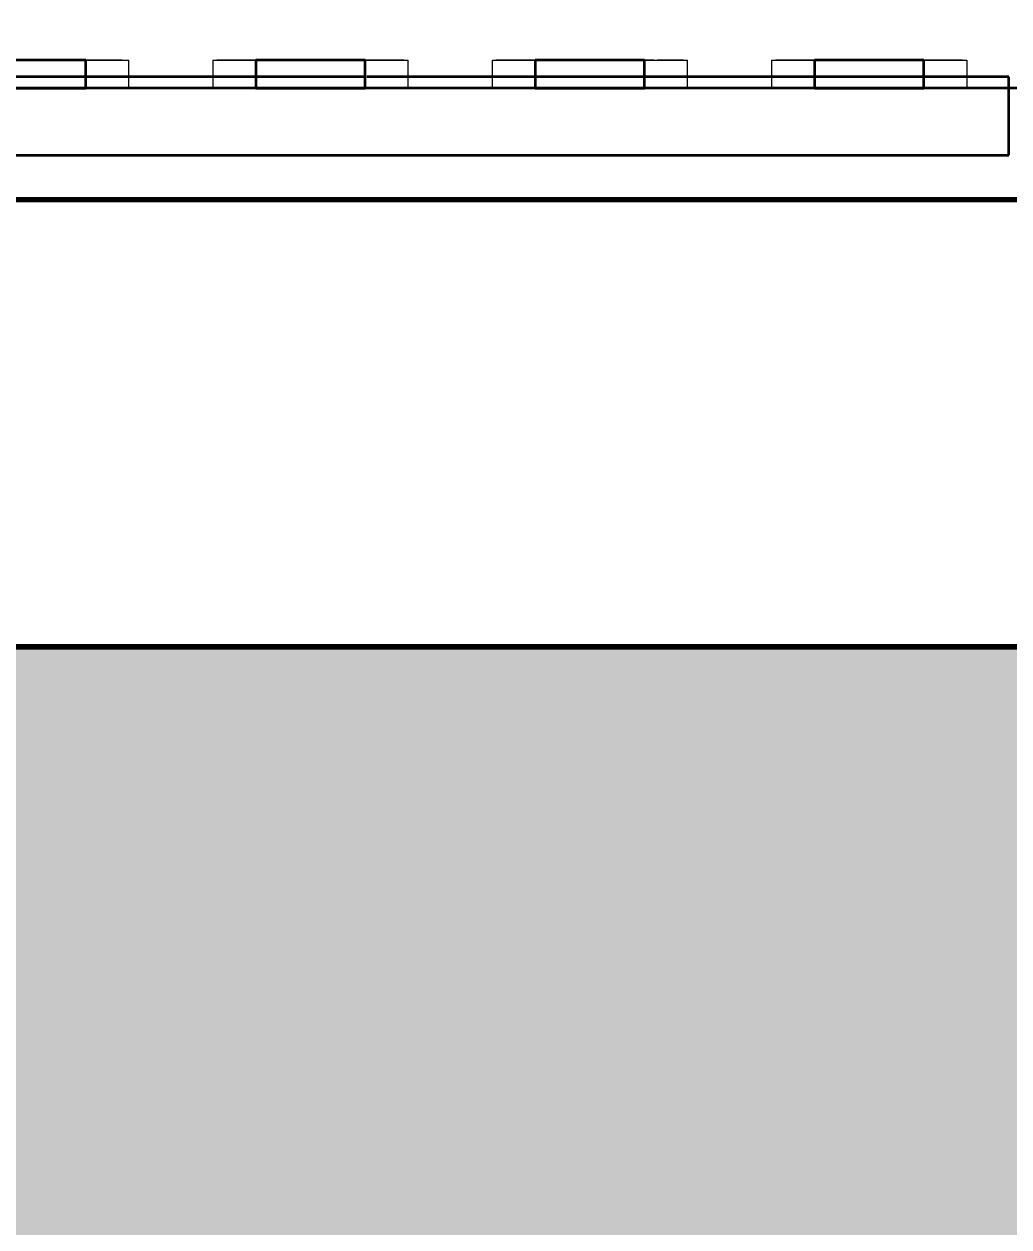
# Model space of a CAD drawing. Header units: millimetres. Extents: x -153298 to 620751, y -313239 to 250031.
# Drawn here: x 100691.6 to 100867.9, y -294100.6 to -293885.3 of the extents above; entities that cross this region are included whole.
import ezdxf

# ---------------------------------------------------------------- set-up
doc = ezdxf.new("R2010")
doc.units = ezdxf.units.MM
doc.linetypes.add('Centre', pattern=[31.75, 6.35, -4.7625, 15.875, -4.7625])
for name, color, linetype, lineweight in [('A-ANNO-DIMS', 7, 'Continuous', 9), ('A-DETL', 7, 'Continuous', 70), ('A-DETL-GENF', 7, 'Continuous', 35), ('A-FLOR-FNSH', 7, 'Continuous', 70), ('A-FLOR-LEVL', 7, 'Continuous', 35), ('A-FLOR-PATT', 7, 'Continuous', 70), ('A-GENM', 7, 'Continuous', 9), ('A-WALL-PATT', 7, 'Continuous', 35)]:
    doc.layers.add(name, color=color, linetype=linetype, lineweight=lineweight)
doc.styles.add('Arial_2', font='arial.ttf', dxfattribs={"height": 3})
doc.dimstyles.new('DPA-DIM-3_0_T-T', dxfattribs={"dimscale": 304.8, "dimtxt": 306.07782, "dimasz": 0.656168, "dimexe": 0.656168, "dimexo": 0.0625, "dimgap": 0.164042, "dimtad": 1, "dimdec": 0, "dimzin": 0, "dimdsep": 46, "dimtxsty": 'Arial_2', "dimblk1": 'OBLIQUE', "dimblk2": 'OBLIQUE', "dimsah": 1, "dimcen": 0.09, "dimdle": 0.656168, "dimclrd": 7, "dimclre": 7, "dimclrt": 7, "dimadec": 8, "dimazin": 0, "dimtfac": 1, "dimtdec": 4, "dimtix": 1, "dimtmove": 0, "dimatfit": 3, "dimfxl": 1.312336, "dimfxlon": 1, "dimtvp": 1, "dimtolj": 1, "dimtzin": 0, "dimarcsym": 2})
pattern_1 = [(50, (108217.3, -305821.75), (728.737, -63.756), [76.2, -838.2]), (355, (108217.3, -305821.75), (-140.972, 764.228), [60.96, -670.56]), (100.451, (108278, -305827.1), (587.77, 700.467), [64.76, -712.36]), (46.184, (108217.3, -305618.55), (1084.316, -168.17), [114.3, -1257.3]), (96.636, (108307.7, -305632.6), (949.61, 989.71), [97.14, -1068.54]), (351.184, (108217.3, -305618.6), (949.62, 989.7), [91.44, -1005.84]), (21, (108318.9, -305669.35), (606.458, -409.061), [76.2, -838.2]), (326, (108318.9, -305669.35), (247.208, 736.753), [60.96, -670.56]), (71.451, (108369.44, -305703.44), (853.668, 327.685), [64.76, -712.36]), (37.5, (108217.3, -305821.75), (12.3547, 338.2201), [33.528, -628.904, 33.528, -647.192, -673.1]), (37.5, (108217.3, -305821.75), (12.3547, 338.2201), [-1343.152, 33.528, -639.572]), (7.5, (108217.3, -305821.75), (267.279, 400.722), [33.528, -354.584, 33.528, -613.664, -256.54]), (7.5, (108217.3, -305821.75), (267.279, 400.722), [-1035.304, 33.528, -223.012]), (327.5, (107990.73, -305821.75), (542.3633, -22.9153), [33.528, -220.472, 33.528, -758.952, -1051.56]), (327.5, (107990.73, -305821.75), (542.3633, -22.9153), [-1046.48, 33.528, -1018.032]), (317.5, (107889.13, -305821.75), (592.517, 101.707), [33.528, -296.672, 33.528, -492.76, -746.76]), (317.5, (107889.13, -305821.75), (592.517, 101.707), [-856.488, 33.528, -713.232])]

# ---------------------------------------------------------------- blocks, each defined once
blk = doc.blocks.new('DPA_GM_Tactile Tile Line Base - Decision Tactile-16422061-2120-01 ENTRANCE 1 SECTION A')
at = {"layer": 'A-GENM', "color": 7}
for p, q in [((-882557.37, 102555), (-882569.75, 102555)), ((-882569.75, 102555), (-882557.37, 102555)), ((-882557.37, 102555), (-882569.75, 102555)), ((-882569.75, 102555), (-882557.37, 102555)), ((-882557.37, 102555), (-882569.75, 102555)), ((-882569.75, 102555), (-882557.37, 102555)), ((-882557.37, 102555), (-882569.75, 102555)), ((-882569.75, 102555), (-882557.37, 102555)), ((-882557.37, 102555), (-882569.75, 102555)), ((-882569.75, 102555), (-882557.37, 102555)), ((-882557.37, 102555), (-882569.75, 102555)), ((-882569.75, 102555), (-882557.37, 102555)), ((-882557.37, 102555), (-882569.75, 102555)), ((-882569.75, 102555), (-882557.37, 102555)), ((-882557.37, 102555), (-882569.75, 102555)), ((-882569.75, 102555), (-882557.37, 102555)), ((-882557.37, 102555), (-882569.75, 102555)), ((-882569.75, 102555), (-882557.37, 102555)), ((-882557.37, 102555), (-882569.75, 102555)), ((-882569.75, 102555), (-882557.37, 102555)), ((-882557.37, 102555), (-882569.75, 102555)), ((-882569.75, 102555), (-882557.37, 102555)), ((-882557.37, 102555), (-882569.75, 102555)), ((-882569.75, 102555), (-882557.37, 102555)), ((-882557.37, 102555), (-882569.75, 102555)), ((-882569.75, 102555), (-882557.37, 102555)), ((-882557.37, 102555), (-882569.75, 102555)), ((-882569.75, 102555), (-882557.37, 102555)), ((-882557.37, 102555), (-882569.75, 102555)), ((-882569.75, 102555), (-882557.37, 102555)), ((-882557.37, 102555), (-882569.75, 102555)), ((-882569.75, 102555), (-882557.37, 102555)), ((-882557.37, 102555), (-882569.75, 102555)), ((-882569.75, 102555), (-882557.37, 102555)), ((-882557.37, 102555), (-882569.75, 102555)), ((-882569.75, 102555), (-882557.37, 102555)), ((-882557.37, 102555), (-882569.75, 102555)), ((-882569.75, 102555), (-882557.37, 102555)), ((-882557.37, 102555), (-882569.75, 102555)), ((-882569.75, 102555), (-882557.37, 102555)), ((-882557.37, 102555), (-882569.75, 102555)), ((-882569.75, 102555), (-882557.37, 102555)), ((-882557.37, 102555), (-882569.75, 102555)), ((-882569.75, 102555), (-882557.37, 102555)), ((-882557.37, 102555), (-882569.75, 102555)), ((-882569.75, 102555), (-882557.37, 102555)), ((-882557.37, 102555), (-882569.75, 102555)), ((-882569.75, 102555), (-882557.37, 102555)), ((-882557.37, 102555), (-882569.75, 102555)), ((-882569.75, 102555), (-882557.37, 102555)), ((-882557.37, 102555), (-882569.75, 102555)), ((-882569.75, 102555), (-882557.37, 102555)), ((-882557.37, 102555), (-882569.48, 102555)), ((-882541.12, 102555), (-882557.37, 102555)), ((-882557.37, 102555), (-882542.22, 102555)), ((-882542.22, 102555), (-882557.37, 102555)), ((-882557.37, 102555), (-882542.22, 102555)), ((-882542.22, 102555), (-882557.37, 102555)), ((-882557.37, 102555), (-882542.22, 102555)), ((-882542.22, 102555), (-882557.37, 102555)), ((-882557.37, 102555), (-882542.22, 102555)), ((-882542.22, 102555), (-882557.37, 102555)), ((-882557.37, 102555), (-882542.22, 102555)), ((-882542.22, 102555), (-882557.37, 102555)), ((-882557.37, 102555), (-882542.22, 102555)), ((-882542.22, 102555), (-882557.37, 102555)), ((-882557.37, 102555), (-882542.22, 102555)), ((-882542.22, 102555), (-882557.37, 102555)), ((-882557.37, 102555), (-882542.22, 102555)), ((-882542.22, 102555), (-882557.37, 102555)), ((-882557.37, 102555), (-882542.22, 102555)), ((-882542.22, 102555), (-882557.37, 102555)), ((-882557.37, 102555), (-882542.22, 102555)), ((-882542.22, 102555), (-882557.37, 102555)), ((-882557.37, 102555), (-882542.22, 102555)), ((-882542.22, 102555), (-882557.37, 102555)), ((-882557.37, 102555), (-882542.22, 102555)), ((-882542.22, 102555), (-882557.37, 102555)), ((-882557.37, 102555), (-882542.22, 102555)), ((-882542.22, 102555), (-882557.37, 102555)), ((-882557.37, 102555), (-882542.22, 102555)), ((-882542.22, 102555), (-882557.37, 102555)), ((-882557.37, 102555), (-882542.22, 102555)), ((-882542.22, 102555), (-882557.37, 102555)), ((-882557.37, 102555), (-882542.22, 102555)), ((-882542.22, 102555), (-882557.37, 102555)), ((-882557.37, 102555), (-882542.22, 102555)), ((-882542.22, 102555), (-882557.37, 102555)), ((-882557.37, 102555), (-882542.22, 102555)), ((-882542.22, 102555), (-882557.37, 102555)), ((-882557.37, 102555), (-882542.22, 102555)), ((-882542.22, 102555), (-882557.37, 102555)), ((-882557.37, 102555), (-882542.22, 102555)), ((-882542.22, 102555), (-882557.37, 102555)), ((-882557.37, 102555), (-882542.22, 102555)), ((-882542.22, 102555), (-882557.37, 102555)), ((-882557.37, 102555), (-882542.22, 102555)), ((-882542.22, 102555), (-882557.37, 102555)), ((-882557.37, 102555), (-882542.22, 102555)), ((-882542.22, 102555), (-882557.37, 102555)), ((-882557.37, 102555), (-882542.22, 102555)), ((-882542.22, 102555), (-882557.37, 102555)), ((-882557.37, 102555), (-882542.22, 102555)), ((-882542.22, 102555), (-882557.37, 102555)), ((-882557.37, 102555), (-882542.22, 102555)), ((-882542.22, 102555), (-882557.37, 102555)), ((-882547.58, 102555), (-882539.89, 102555)), ((-882540.47, 102555), (-882540.47, 102555)), ((-882540.47, 102555), (-882540.47, 102555)), ((-882540.47, 102555), (-882540.47, 102555)), ((-882540.47, 102555), (-882540.47, 102555)), ((-882540.47, 102555), (-882540.47, 102555)), ((-882540.47, 102555), (-882540.47, 102555)), ((-882540.47, 102555), (-882540.47, 102555)), ((-882540.47, 102555), (-882540.47, 102555)), ((-882540.47, 102555), (-882540.47, 102555)), ((-882540.47, 102555), (-882540.47, 102555)), ((-882540.47, 102555), (-882540.47, 102555)), ((-882540.47, 102555), (-882540.47, 102555)), ((-882540.47, 102555), (-882540.47, 102555)), ((-882540.47, 102555), (-882540.47, 102555)), ((-882540.47, 102555), (-882540.47, 102555)), ((-882540.47, 102555), (-882540.47, 102555)), ((-882540.47, 102555), (-882540.47, 102555)), ((-882540.47, 102555), (-882540.47, 102555)), ((-882540.47, 102555), (-882540.47, 102555)), ((-882540.47, 102555), (-882540.47, 102555)), ((-882540.47, 102555), (-882540.47, 102555)), ((-882540.47, 102555), (-882540.47, 102555)), ((-882540.47, 102555), (-882540.47, 102555)), ((-882540.47, 102555), (-882540.47, 102555)), ((-882540.47, 102555), (-882540.47, 102555)), ((-882540.47, 102555), (-882540.47, 102555)), ((-882539.87, 102550), (-882539.87, 102555)), ((-882539.87, 102552), (-882539.87, 102555)), ((-882539.87, 102552), (-882539.87, 102555)), ((-882539.87, 102552), (-882539.87, 102555)), ((-882539.87, 102552), (-882539.87, 102555)), ((-882539.87, 102552), (-882539.87, 102555)), ((-882539.87, 102552), (-882539.87, 102555)), ((-882539.87, 102552), (-882539.87, 102555)), ((-882539.87, 102552), (-882539.87, 102555)), ((-882539.87, 102552), (-882539.87, 102555)), ((-882539.87, 102552), (-882539.87, 102555)), ((-882539.87, 102552), (-882539.87, 102555)), ((-882539.87, 102552), (-882539.87, 102555)), ((-882539.87, 102552), (-882539.87, 102555)), ((-882539.87, 102552), (-882539.87, 102555)), ((-882539.87, 102552), (-882539.87, 102555)), ((-882539.87, 102552), (-882539.87, 102555)), ((-882539.87, 102552), (-882539.87, 102555)), ((-882539.87, 102552), (-882539.87, 102555)), ((-882539.87, 102552), (-882539.87, 102555)), ((-882539.87, 102552), (-882539.87, 102555)), ((-882539.87, 102552), (-882539.87, 102555)), ((-882539.87, 102552), (-882539.87, 102555)), ((-882539.87, 102552), (-882539.87, 102555)), ((-882539.87, 102552), (-882539.87, 102555)), ((-882539.87, 102552), (-882539.87, 102555)), ((-882539.87, 102552), (-882539.87, 102555)), ((-882539.87, 102552), (-882539.87, 102555)), ((-882524.87, 102555), (-882524.87, 102550)), ((-882524.87, 102555), (-882524.87, 102552)), ((-882524.87, 102555), (-882524.87, 102552)), ((-882524.87, 102555), (-882524.87, 102552)), ((-882524.87, 102555), (-882524.87, 102552)), ((-882524.87, 102555), (-882524.87, 102552)), ((-882524.87, 102555), (-882524.87, 102552)), ((-882524.87, 102555), (-882524.87, 102552)), ((-882524.87, 102555), (-882524.87, 102552)), ((-882524.87, 102555), (-882524.87, 102552)), ((-882524.87, 102555), (-882524.87, 102552)), ((-882524.87, 102555), (-882524.87, 102552)), ((-882524.87, 102555), (-882524.87, 102552)), ((-882524.87, 102555), (-882524.87, 102552)), ((-882524.87, 102555), (-882524.87, 102552)), ((-882524.87, 102555), (-882524.87, 102552)), ((-882524.87, 102555), (-882524.87, 102552)), ((-882524.87, 102555), (-882524.87, 102552)), ((-882524.87, 102555), (-882524.87, 102552)), ((-882524.87, 102555), (-882524.87, 102552)), ((-882524.87, 102555), (-882524.87, 102552)), ((-882524.87, 102555), (-882524.87, 102552)), ((-882524.87, 102555), (-882524.87, 102552)), ((-882524.87, 102555), (-882524.87, 102552)), ((-882524.87, 102555), (-882524.87, 102552)), ((-882524.87, 102555), (-882524.87, 102552)), ((-882524.87, 102555), (-882524.87, 102552)), ((-882524.87, 102555), (-882524.87, 102552)), ((-882524.86, 102555), (-882517.17, 102555)), ((-882511.95, 102555), (-882524.11, 102555)), ((-882511.94, 102555), (-882511.94, 102555)), ((-882511.94, 102555), (-882511.94, 102555)), ((-882511.94, 102555), (-882511.94, 102555)), ((-882511.94, 102555), (-882511.94, 102555)), ((-882511.94, 102555), (-882511.94, 102555)), ((-882511.94, 102555), (-882511.94, 102555)), ((-882511.94, 102555), (-882511.94, 102555)), ((-882511.94, 102555), (-882511.94, 102555)), ((-882511.94, 102555), (-882511.94, 102555)), ((-882511.94, 102555), (-882511.94, 102555)), ((-882511.94, 102555), (-882511.94, 102555)), ((-882511.94, 102555), (-882511.94, 102555)), ((-882511.94, 102555), (-882511.94, 102555)), ((-882511.94, 102555), (-882511.94, 102555)), ((-882511.94, 102555), (-882511.94, 102555)), ((-882511.94, 102555), (-882511.94, 102555)), ((-882511.94, 102555), (-882511.94, 102555)), ((-882511.94, 102555), (-882511.94, 102555)), ((-882511.94, 102555), (-882511.94, 102555)), ((-882511.94, 102555), (-882511.94, 102555)), ((-882511.94, 102555), (-882511.94, 102555)), ((-882511.94, 102555), (-882511.94, 102555)), ((-882511.94, 102555), (-882511.94, 102555)), ((-882511.94, 102555), (-882511.94, 102555)), ((-882511.94, 102555), (-882511.94, 102555)), ((-882511.94, 102555), (-882511.94, 102555)), ((-882507.37, 102555), (-882511.9, 102555)), ((-882511.9, 102555), (-882507.37, 102555)), ((-882507.37, 102555), (-882511.9, 102555)), ((-882511.9, 102555), (-882507.37, 102555)), ((-882507.37, 102555), (-882511.9, 102555)), ((-882511.9, 102555), (-882507.37, 102555)), ((-882507.37, 102555), (-882511.9, 102555)), ((-882511.9, 102555), (-882507.37, 102555)), ((-882507.37, 102555), (-882511.9, 102555)), ((-882511.9, 102555), (-882507.37, 102555)), ((-882507.37, 102555), (-882511.9, 102555)), ((-882511.9, 102555), (-882507.37, 102555)), ((-882507.37, 102555), (-882511.9, 102555)), ((-882511.9, 102555), (-882507.37, 102555)), ((-882507.37, 102555), (-882511.9, 102555)), ((-882511.9, 102555), (-882507.37, 102555)), ((-882507.37, 102555), (-882511.9, 102555)), ((-882511.9, 102555), (-882507.37, 102555)), ((-882507.37, 102555), (-882511.9, 102555)), ((-882511.9, 102555), (-882507.37, 102555)), ((-882507.37, 102555), (-882511.9, 102555)), ((-882511.9, 102555), (-882507.37, 102555)), ((-882507.37, 102555), (-882511.9, 102555)), ((-882511.9, 102555), (-882507.37, 102555)), ((-882507.37, 102555), (-882511.9, 102555)), ((-882511.9, 102555), (-882507.37, 102555)), ((-882507.37, 102555), (-882511.9, 102555)), ((-882511.9, 102555), (-882507.37, 102555)), ((-882507.37, 102555), (-882511.9, 102555)), ((-882511.9, 102555), (-882507.37, 102555)), ((-882507.37, 102555), (-882511.9, 102555)), ((-882511.9, 102555), (-882507.37, 102555)), ((-882507.37, 102555), (-882511.9, 102555)), ((-882511.9, 102555), (-882507.37, 102555)), ((-882507.37, 102555), (-882511.9, 102555)), ((-882511.9, 102555), (-882507.37, 102555)), ((-882507.37, 102555), (-882511.9, 102555)), ((-882511.9, 102555), (-882507.37, 102555)), ((-882507.37, 102555), (-882511.9, 102555)), ((-882511.9, 102555), (-882507.37, 102555)), ((-882507.37, 102555), (-882511.9, 102555)), ((-882511.9, 102555), (-882507.37, 102555)), ((-882507.37, 102555), (-882511.9, 102555)), ((-882511.9, 102555), (-882507.37, 102555)), ((-882507.37, 102555), (-882511.9, 102555)), ((-882511.9, 102555), (-882507.37, 102555)), ((-882507.37, 102555), (-882511.9, 102555)), ((-882511.9, 102555), (-882507.37, 102555)), ((-882507.37, 102555), (-882511.9, 102555)), ((-882511.9, 102555), (-882507.37, 102555)), ((-882507.37, 102555), (-882511.9, 102555)), ((-882511.9, 102555), (-882507.37, 102555)), ((-882507.37, 102555), (-882511.78, 102555)), ((-882490.64, 102555), (-882507.37, 102555)), ((-882507.37, 102555), (-882507.37, 102555)), ((-882507.37, 102555), (-882507.37, 102555)), ((-882507.37, 102555), (-882507.37, 102555)), ((-882507.37, 102555), (-882507.37, 102555)), ((-882507.37, 102555), (-882507.37, 102555)), ((-882507.37, 102555), (-882507.37, 102555)), ((-882507.37, 102555), (-882507.37, 102555)), ((-882507.37, 102555), (-882507.37, 102555)), ((-882507.37, 102555), (-882507.37, 102555)), ((-882507.37, 102555), (-882507.37, 102555)), ((-882507.37, 102555), (-882507.37, 102555)), ((-882507.37, 102555), (-882507.37, 102555)), ((-882507.37, 102555), (-882507.37, 102555)), ((-882507.37, 102555), (-882507.37, 102555)), ((-882507.37, 102555), (-882507.37, 102555)), ((-882507.37, 102555), (-882507.37, 102555)), ((-882507.37, 102555), (-882507.37, 102555)), ((-882507.37, 102555), (-882507.37, 102555)), ((-882507.37, 102555), (-882507.37, 102555)), ((-882507.37, 102555), (-882507.37, 102555)), ((-882507.37, 102555), (-882507.37, 102555)), ((-882507.37, 102555), (-882507.37, 102555)), ((-882507.37, 102555), (-882507.37, 102555)), ((-882507.37, 102555), (-882507.37, 102555)), ((-882507.37, 102555), (-882507.37, 102555)), ((-882507.37, 102555), (-882507.37, 102555)), ((-882497.58, 102555), (-882489.89, 102555)), ((-882489.87, 102550), (-882489.87, 102555)), ((-882489.87, 102552), (-882489.87, 102555)), ((-882489.87, 102552), (-882489.87, 102555)), ((-882489.87, 102552), (-882489.87, 102555)), ((-882489.87, 102552), (-882489.87, 102555)), ((-882489.87, 102552), (-882489.87, 102555)), ((-882489.87, 102552), (-882489.87, 102555)), ((-882489.87, 102552), (-882489.87, 102555)), ((-882489.87, 102552), (-882489.87, 102555)), ((-882489.87, 102552), (-882489.87, 102555)), ((-882489.87, 102552), (-882489.87, 102555)), ((-882489.87, 102552), (-882489.87, 102555)), ((-882489.87, 102552), (-882489.87, 102555)), ((-882489.87, 102552), (-882489.87, 102555)), ((-882489.87, 102552), (-882489.87, 102555)), ((-882489.87, 102552), (-882489.87, 102555)), ((-882489.87, 102552), (-882489.87, 102555)), ((-882489.87, 102552), (-882489.87, 102555)), ((-882489.87, 102552), (-882489.87, 102555)), ((-882489.87, 102552), (-882489.87, 102555)), ((-882489.87, 102552), (-882489.87, 102555)), ((-882489.87, 102552), (-882489.87, 102555)), ((-882489.87, 102552), (-882489.87, 102555)), ((-882489.87, 102552), (-882489.87, 102555)), ((-882489.87, 102552), (-882489.87, 102555)), ((-882489.87, 102552), (-882489.87, 102555)), ((-882489.87, 102552), (-882489.87, 102555)), ((-882489.87, 102552), (-882489.87, 102555)), ((-882474.87, 102555), (-882474.87, 102550)), ((-882474.87, 102555), (-882474.87, 102552)), ((-882474.87, 102555), (-882474.87, 102552)), ((-882474.87, 102555), (-882474.87, 102552)), ((-882474.87, 102555), (-882474.87, 102552)), ((-882474.87, 102555), (-882474.87, 102552)), ((-882474.87, 102555), (-882474.87, 102552)), ((-882474.87, 102555), (-882474.87, 102552)), ((-882474.87, 102555), (-882474.87, 102552)), ((-882474.87, 102555), (-882474.87, 102552)), ((-882474.87, 102555), (-882474.87, 102552)), ((-882474.87, 102555), (-882474.87, 102552)), ((-882474.87, 102555), (-882474.87, 102552)), ((-882474.87, 102555), (-882474.87, 102552)), ((-882474.87, 102555), (-882474.87, 102552)), ((-882474.87, 102555), (-882474.87, 102552)), ((-882474.87, 102555), (-882474.87, 102552)), ((-882474.87, 102555), (-882474.87, 102552)), ((-882474.87, 102555), (-882474.87, 102552)), ((-882474.87, 102555), (-882474.87, 102552)), ((-882474.87, 102555), (-882474.87, 102552)), ((-882474.87, 102555), (-882474.87, 102552)), ((-882474.87, 102555), (-882474.87, 102552)), ((-882474.87, 102555), (-882474.87, 102552)), ((-882474.87, 102555), (-882474.87, 102552)), ((-882474.87, 102555), (-882474.87, 102552)), ((-882474.87, 102555), (-882474.87, 102552)), ((-882474.87, 102555), (-882474.87, 102552)), ((-882474.86, 102555), (-882467.17, 102555)), ((-882457.37, 102555), (-882474.11, 102555)), ((-882453.33, 102555), (-882457.37, 102555)), ((-882457.37, 102555), (-882457.37, 102555)), ((-882457.37, 102555), (-882453.33, 102555)), ((-882453.33, 102555), (-882457.37, 102555)), ((-882457.37, 102555), (-882457.37, 102555)), ((-882457.37, 102555), (-882453.33, 102555)), ((-882453.33, 102555), (-882457.37, 102555)), ((-882457.37, 102555), (-882457.37, 102555)), ((-882457.37, 102555), (-882453.33, 102555)), ((-882453.33, 102555), (-882457.37, 102555)), ((-882457.37, 102555), (-882453.33, 102555)), ((-882453.33, 102555), (-882457.37, 102555)), ((-882457.37, 102555), (-882457.37, 102555)), ((-882457.37, 102555), (-882453.33, 102555)), ((-882453.33, 102555), (-882457.37, 102555)), ((-882457.37, 102555), (-882457.37, 102555)), ((-882457.37, 102555), (-882453.33, 102555)), ((-882453.33, 102555), (-882457.37, 102555)), ((-882457.37, 102555), (-882457.37, 102555)), ((-882457.37, 102555), (-882457.37, 102555)), ((-882457.37, 102555), (-882453.33, 102555)), ((-882453.33, 102555), (-882457.37, 102555)), ((-882457.37, 102555), (-882457.37, 102555)), ((-882457.37, 102555), (-882453.33, 102555)), ((-882453.33, 102555), (-882457.37, 102555)), ((-882457.37, 102555), (-882457.37, 102555)), ((-882457.37, 102555), (-882453.33, 102555)), ((-882453.33, 102555), (-882457.37, 102555)), ((-882457.37, 102555), (-882453.33, 102555)), ((-882453.33, 102555), (-882457.37, 102555)), ((-882457.37, 102555), (-882457.37, 102555)), ((-882457.37, 102555), (-882453.33, 102555)), ((-882453.33, 102555), (-882457.37, 102555)), ((-882457.37, 102555), (-882457.37, 102555)), ((-882457.37, 102555), (-882453.33, 102555)), ((-882453.33, 102555), (-882457.37, 102555)), ((-882457.37, 102555), (-882457.37, 102555)), ((-882457.37, 102555), (-882457.37, 102555)), ((-882457.37, 102555), (-882453.33, 102555)), ((-882453.33, 102555), (-882457.37, 102555)), ((-882457.37, 102555), (-882457.37, 102555)), ((-882457.37, 102555), (-882453.33, 102555)), ((-882453.33, 102555), (-882457.37, 102555)), ((-882457.37, 102555), (-882457.37, 102555)), ((-882457.37, 102555), (-882453.33, 102555)), ((-882453.33, 102555), (-882457.37, 102555)), ((-882457.37, 102555), (-882453.33, 102555)), ((-882453.33, 102555), (-882457.37, 102555)), ((-882457.37, 102555), (-882457.37, 102555)), ((-882457.37, 102555), (-882453.33, 102555)), ((-882453.33, 102555), (-882457.37, 102555)), ((-882457.37, 102555), (-882457.37, 102555)), ((-882457.37, 102555), (-882453.33, 102555)), ((-882453.33, 102555), (-882457.37, 102555)), ((-882457.37, 102555), (-882457.37, 102555)), ((-882457.37, 102555), (-882457.37, 102555)), ((-882457.37, 102555), (-882453.33, 102555)), ((-882453.33, 102555), (-882457.37, 102555)), ((-882457.37, 102555), (-882457.37, 102555)), ((-882457.37, 102555), (-882453.33, 102555)), ((-882453.33, 102555), (-882457.37, 102555)), ((-882457.37, 102555), (-882457.37, 102555)), ((-882457.37, 102555), (-882453.33, 102555)), ((-882453.33, 102555), (-882457.37, 102555)), ((-882457.37, 102555), (-882453.33, 102555)), ((-882453.33, 102555), (-882457.37, 102555)), ((-882457.37, 102555), (-882457.37, 102555)), ((-882457.37, 102555), (-882453.33, 102555)), ((-882453.33, 102555), (-882457.37, 102555)), ((-882457.37, 102555), (-882457.37, 102555)), ((-882457.37, 102555), (-882453.33, 102555)), ((-882453.33, 102555), (-882457.37, 102555)), ((-882457.37, 102555), (-882457.37, 102555)), ((-882457.37, 102555), (-882457.37, 102555)), ((-882457.37, 102555), (-882453.33, 102555)), ((-882453.33, 102555), (-882457.37, 102555)), ((-882457.37, 102555), (-882457.37, 102555)), ((-882457.37, 102555), (-882453.33, 102555)), ((-882453.33, 102555), (-882457.37, 102555)), ((-882445.95, 102555), (-882452.96, 102555)), ((-882452.84, 102555), (-882445.94, 102555)), ((-882445.94, 102555), (-882452.84, 102555)), ((-882452.84, 102555), (-882445.94, 102555)), ((-882445.94, 102555), (-882452.84, 102555)), ((-882452.84, 102555), (-882445.94, 102555)), ((-882445.94, 102555), (-882452.84, 102555)), ((-882452.84, 102555), (-882445.94, 102555)), ((-882445.94, 102555), (-882452.84, 102555)), ((-882452.84, 102555), (-882445.94, 102555)), ((-882445.94, 102555), (-882452.84, 102555)), ((-882452.84, 102555), (-882445.94, 102555)), ((-882445.94, 102555), (-882452.84, 102555)), ((-882452.84, 102555), (-882445.94, 102555)), ((-882445.94, 102555), (-882452.84, 102555)), ((-882452.84, 102555), (-882445.94, 102555)), ((-882445.94, 102555), (-882452.84, 102555)), ((-882452.84, 102555), (-882445.94, 102555)), ((-882445.94, 102555), (-882452.84, 102555)), ((-882452.84, 102555), (-882445.94, 102555)), ((-882445.94, 102555), (-882452.84, 102555)), ((-882452.84, 102555), (-882445.94, 102555)), ((-882445.94, 102555), (-882452.84, 102555)), ((-882452.84, 102555), (-882445.94, 102555)), ((-882445.94, 102555), (-882452.84, 102555)), ((-882452.84, 102555), (-882445.94, 102555)), ((-882445.94, 102555), (-882452.84, 102555)), ((-882452.84, 102555), (-882445.94, 102555)), ((-882445.94, 102555), (-882452.84, 102555)), ((-882452.84, 102555), (-882445.94, 102555)), ((-882445.94, 102555), (-882452.84, 102555)), ((-882452.84, 102555), (-882445.94, 102555)), ((-882445.94, 102555), (-882452.84, 102555)), ((-882452.84, 102555), (-882445.94, 102555)), ((-882445.94, 102555), (-882452.84, 102555)), ((-882452.84, 102555), (-882445.94, 102555)), ((-882445.94, 102555), (-882452.84, 102555)), ((-882452.84, 102555), (-882445.94, 102555)), ((-882445.94, 102555), (-882452.84, 102555)), ((-882452.84, 102555), (-882445.94, 102555)), ((-882445.94, 102555), (-882452.84, 102555)), ((-882452.84, 102555), (-882445.94, 102555)), ((-882445.94, 102555), (-882452.84, 102555)), ((-882452.84, 102555), (-882445.94, 102555)), ((-882445.94, 102555), (-882452.84, 102555)), ((-882452.84, 102555), (-882445.94, 102555)), ((-882445.94, 102555), (-882452.84, 102555)), ((-882452.84, 102555), (-882445.94, 102555)), ((-882445.94, 102555), (-882452.84, 102555)), ((-882452.84, 102555), (-882445.94, 102555)), ((-882445.94, 102555), (-882452.84, 102555)), ((-882452.84, 102555), (-882445.94, 102555)), ((-882445.94, 102555), (-882452.84, 102555)), ((-882447.58, 102555), (-882439.89, 102555)), ((-882440.64, 102555), (-882445.26, 102555)), ((-882445, 102555), (-882445, 102555)), ((-882445, 102555), (-882445, 102555)), ((-882445, 102555), (-882445, 102555)), ((-882445, 102555), (-882445, 102555)), ((-882445, 102555), (-882445, 102555)), ((-882445, 102555), (-882445, 102555)), ((-882445, 102555), (-882445, 102555)), ((-882445, 102555), (-882445, 102555)), ((-882445, 102555), (-882445, 102555)), ((-882445, 102555), (-882445, 102555)), ((-882445, 102555), (-882445, 102555)), ((-882445, 102555), (-882445, 102555)), ((-882445, 102555), (-882445, 102555)), ((-882445, 102555), (-882445, 102555)), ((-882445, 102555), (-882445, 102555)), ((-882445, 102555), (-882445, 102555)), ((-882445, 102555), (-882445, 102555)), ((-882445, 102555), (-882445, 102555)), ((-882445, 102555), (-882445, 102555)), ((-882445, 102555), (-882445, 102555)), ((-882445, 102555), (-882445, 102555)), ((-882445, 102555), (-882445, 102555)), ((-882445, 102555), (-882445, 102555)), ((-882445, 102555), (-882445, 102555)), ((-882445, 102555), (-882445, 102555)), ((-882445, 102555), (-882445, 102555)), ((-882439.87, 102550), (-882439.87, 102555)), ((-882439.87, 102552), (-882439.87, 102555)), ((-882439.87, 102552), (-882439.87, 102555)), ((-882439.87, 102552), (-882439.87, 102555)), ((-882439.87, 102552), (-882439.87, 102555)), ((-882439.87, 102552), (-882439.87, 102555)), ((-882439.87, 102552), (-882439.87, 102555)), ((-882439.87, 102552), (-882439.87, 102555)), ((-882439.87, 102552), (-882439.87, 102555)), ((-882439.87, 102552), (-882439.87, 102555)), ((-882439.87, 102552), (-882439.87, 102555)), ((-882439.87, 102552), (-882439.87, 102555)), ((-882439.87, 102552), (-882439.87, 102555)), ((-882439.87, 102552), (-882439.87, 102555)), ((-882439.87, 102552), (-882439.87, 102555)), ((-882439.87, 102552), (-882439.87, 102555)), ((-882439.87, 102552), (-882439.87, 102555)), ((-882439.87, 102552), (-882439.87, 102555)), ((-882439.87, 102552), (-882439.87, 102555)), ((-882439.87, 102552), (-882439.87, 102555)), ((-882439.87, 102552), (-882439.87, 102555)), ((-882439.87, 102552), (-882439.87, 102555)), ((-882439.87, 102552), (-882439.87, 102555)), ((-882439.87, 102552), (-882439.87, 102555)), ((-882439.87, 102552), (-882439.87, 102555)), ((-882439.87, 102552), (-882439.87, 102555)), ((-882439.87, 102552), (-882439.87, 102555)), ((-882439.87, 102552), (-882439.87, 102555)), ((-882424.87, 102555), (-882424.87, 102550)), ((-882424.87, 102555), (-882424.87, 102552)), ((-882424.87, 102555), (-882424.87, 102552)), ((-882424.87, 102555), (-882424.87, 102552)), ((-882424.87, 102555), (-882424.87, 102552)), ((-882424.87, 102555), (-882424.87, 102552)), ((-882424.87, 102555), (-882424.87, 102552)), ((-882424.87, 102555), (-882424.87, 102552)), ((-882424.87, 102555), (-882424.87, 102552)), ((-882424.87, 102555), (-882424.87, 102552)), ((-882424.87, 102555), (-882424.87, 102552)), ((-882424.87, 102555), (-882424.87, 102552)), ((-882424.87, 102555), (-882424.87, 102552)), ((-882424.87, 102555), (-882424.87, 102552)), ((-882424.87, 102555), (-882424.87, 102552)), ((-882424.87, 102555), (-882424.87, 102552)), ((-882424.87, 102555), (-882424.87, 102552)), ((-882424.87, 102555), (-882424.87, 102552)), ((-882424.87, 102555), (-882424.87, 102552)), ((-882424.87, 102555), (-882424.87, 102552)), ((-882424.87, 102555), (-882424.87, 102552)), ((-882424.87, 102555), (-882424.87, 102552)), ((-882424.87, 102555), (-882424.87, 102552)), ((-882424.87, 102555), (-882424.87, 102552)), ((-882424.87, 102555), (-882424.87, 102552)), ((-882424.87, 102555), (-882424.87, 102552)), ((-882424.87, 102555), (-882424.87, 102552)), ((-882424.87, 102555), (-882424.87, 102552)), ((-882424.86, 102555), (-882417.17, 102555)), ((-882424.28, 102555), (-882424.28, 102555)), ((-882424.28, 102555), (-882424.28, 102555)), ((-882424.28, 102555), (-882424.28, 102555)), ((-882424.28, 102555), (-882424.28, 102555)), ((-882424.28, 102555), (-882424.28, 102555)), ((-882424.28, 102555), (-882424.28, 102555)), ((-882424.28, 102555), (-882424.28, 102555)), ((-882424.28, 102555), (-882424.28, 102555)), ((-882424.28, 102555), (-882424.28, 102555)), ((-882424.28, 102555), (-882424.28, 102555)), ((-882424.28, 102555), (-882424.28, 102555)), ((-882424.28, 102555), (-882424.28, 102555)), ((-882424.28, 102555), (-882424.28, 102555)), ((-882424.28, 102555), (-882424.28, 102555)), ((-882424.28, 102555), (-882424.28, 102555)), ((-882424.28, 102555), (-882424.28, 102555)), ((-882424.28, 102555), (-882424.28, 102555)), ((-882424.28, 102555), (-882424.28, 102555)), ((-882424.28, 102555), (-882424.28, 102555)), ((-882424.28, 102555), (-882424.28, 102555)), ((-882424.28, 102555), (-882424.28, 102555)), ((-882424.28, 102555), (-882424.28, 102555)), ((-882424.28, 102555), (-882424.28, 102555)), ((-882424.28, 102555), (-882424.28, 102555)), ((-882424.28, 102555), (-882424.28, 102555)), ((-882424.28, 102555), (-882424.28, 102555)), ((-882407.37, 102555), (-882424.1, 102555)), ((-882424.1, 102555), (-882407.37, 102555)), ((-882407.37, 102555), (-882424.1, 102555)), ((-882424.1, 102555), (-882407.37, 102555)), ((-882407.37, 102555), (-882424.1, 102555)), ((-882424.1, 102555), (-882407.37, 102555)), ((-882407.37, 102555), (-882424.1, 102555)), ((-882424.1, 102555), (-882407.37, 102555)), ((-882407.37, 102555), (-882424.1, 102555)), ((-882424.1, 102555), (-882407.37, 102555)), ((-882407.37, 102555), (-882424.1, 102555)), ((-882424.1, 102555), (-882407.37, 102555)), ((-882407.37, 102555), (-882424.1, 102555)), ((-882424.1, 102555), (-882407.37, 102555)), ((-882407.37, 102555), (-882424.1, 102555)), ((-882424.1, 102555), (-882407.37, 102555)), ((-882407.37, 102555), (-882424.1, 102555)), ((-882424.1, 102555), (-882407.37, 102555)), ((-882407.37, 102555), (-882424.1, 102555)), ((-882424.1, 102555), (-882407.37, 102555)), ((-882407.37, 102555), (-882424.1, 102555)), ((-882424.1, 102555), (-882407.37, 102555)), ((-882407.37, 102555), (-882424.1, 102555)), ((-882424.1, 102555), (-882407.37, 102555)), ((-882407.37, 102555), (-882424.1, 102555)), ((-882424.1, 102555), (-882407.37, 102555)), ((-882407.37, 102555), (-882424.1, 102555)), ((-882424.1, 102555), (-882407.37, 102555)), ((-882407.37, 102555), (-882424.1, 102555)), ((-882424.1, 102555), (-882407.37, 102555)), ((-882407.37, 102555), (-882424.1, 102555)), ((-882424.1, 102555), (-882407.37, 102555)), ((-882407.37, 102555), (-882424.1, 102555)), ((-882424.1, 102555), (-882407.37, 102555)), ((-882407.37, 102555), (-882424.1, 102555)), ((-882424.1, 102555), (-882407.37, 102555)), ((-882407.37, 102555), (-882424.1, 102555)), ((-882424.1, 102555), (-882407.37, 102555)), ((-882407.37, 102555), (-882424.1, 102555)), ((-882424.1, 102555), (-882407.37, 102555)), ((-882407.37, 102555), (-882424.1, 102555)), ((-882424.1, 102555), (-882407.37, 102555)), ((-882407.37, 102555), (-882424.1, 102555)), ((-882424.1, 102555), (-882407.37, 102555)), ((-882407.37, 102555), (-882424.1, 102555)), ((-882424.1, 102555), (-882407.37, 102555)), ((-882407.37, 102555), (-882424.1, 102555)), ((-882424.1, 102555), (-882407.37, 102555)), ((-882407.37, 102555), (-882424.1, 102555)), ((-882424.1, 102555), (-882407.37, 102555)), ((-882407.37, 102555), (-882424.1, 102555)), ((-882424.1, 102555), (-882407.37, 102555)), ((-882407.37, 102555), (-882424.06, 102555)), ((-882390.64, 102555), (-882407.37, 102555)), ((-882407.37, 102555), (-882407.37, 102555)), ((-882407.37, 102555), (-882407.37, 102555)), ((-882407.37, 102555), (-882407.37, 102555)), ((-882407.37, 102555), (-882407.37, 102555)), ((-882407.37, 102555), (-882407.37, 102555)), ((-882407.37, 102555), (-882407.37, 102555)), ((-882407.37, 102555), (-882407.37, 102555)), ((-882407.37, 102555), (-882407.37, 102555)), ((-882407.37, 102555), (-882407.37, 102555)), ((-882407.37, 102555), (-882407.37, 102555)), ((-882407.37, 102555), (-882407.37, 102555)), ((-882407.37, 102555), (-882407.37, 102555)), ((-882407.37, 102555), (-882407.37, 102555)), ((-882407.37, 102555), (-882407.37, 102555)), ((-882407.37, 102555), (-882407.37, 102555)), ((-882407.37, 102555), (-882407.37, 102555)), ((-882407.37, 102555), (-882407.37, 102555)), ((-882407.37, 102555), (-882407.37, 102555)), ((-882407.37, 102555), (-882407.37, 102555)), ((-882407.37, 102555), (-882407.37, 102555)), ((-882407.37, 102555), (-882407.37, 102555)), ((-882407.37, 102555), (-882407.37, 102555)), ((-882407.37, 102555), (-882407.37, 102555)), ((-882407.37, 102555), (-882407.37, 102555)), ((-882407.37, 102555), (-882407.37, 102555)), ((-882407.37, 102555), (-882407.37, 102555)), ((-882397.58, 102555), (-882389.89, 102555)), ((-882389.87, 102550), (-882389.87, 102555)), ((-882389.87, 102552), (-882389.87, 102555)), ((-882389.87, 102552), (-882389.87, 102555)), ((-882389.87, 102552), (-882389.87, 102555)), ((-882389.87, 102552), (-882389.87, 102555)), ((-882389.87, 102552), (-882389.87, 102555)), ((-882389.87, 102552), (-882389.87, 102555)), ((-882389.87, 102552), (-882389.87, 102555)), ((-882389.87, 102552), (-882389.87, 102555)), ((-882389.87, 102552), (-882389.87, 102555)), ((-882389.87, 102552), (-882389.87, 102555)), ((-882389.87, 102552), (-882389.87, 102555)), ((-882389.87, 102552), (-882389.87, 102555)), ((-882389.87, 102552), (-882389.87, 102555)), ((-882389.87, 102552), (-882389.87, 102555)), ((-882389.87, 102552), (-882389.87, 102555)), ((-882389.87, 102552), (-882389.87, 102555)), ((-882389.87, 102552), (-882389.87, 102555)), ((-882389.87, 102552), (-882389.87, 102555)), ((-882389.87, 102552), (-882389.87, 102555)), ((-882389.87, 102552), (-882389.87, 102555)), ((-882389.87, 102552), (-882389.87, 102555)), ((-882389.87, 102552), (-882389.87, 102555)), ((-882389.87, 102552), (-882389.87, 102555)), ((-882389.87, 102552), (-882389.87, 102555)), ((-882389.87, 102552), (-882389.87, 102555)), ((-882389.87, 102552), (-882389.87, 102555)), ((-882389.87, 102552), (-882389.87, 102555)), ((-882540.27, 102552), (-882524.48, 102552)), ((-882540.27, 102552), (-882524.48, 102552)), ((-882540.27, 102552), (-882524.48, 102552)), ((-882540.27, 102552), (-882524.48, 102552)), ((-882490.27, 102552), (-882474.48, 102552)), ((-882490.27, 102552), (-882474.48, 102552)), ((-882490.27, 102552), (-882474.48, 102552)), ((-882490.27, 102552), (-882474.48, 102552)), ((-882440.27, 102552), (-882424.48, 102552)), ((-882440.27, 102552), (-882424.48, 102552)), ((-882440.27, 102552), (-882424.48, 102552)), ((-882440.27, 102552), (-882424.48, 102552)), ((-882390.27, 102552), (-882382.37, 102552)), ((-882390.27, 102552), (-882382.37, 102552)), ((-882390.27, 102552), (-882382.37, 102552)), ((-882390.27, 102552), (-882382.37, 102552)), ((-882382.37, 102552), (-882382.37, 102550)), ((-882382.37, 102552), (-882382.37, 102550)), ((-882382.37, 102552), (-882382.37, 102550)), ((-882382.37, 102552), (-882382.37, 102550))]:
    blk.add_line(p, q, dxfattribs=at)
at = {"layer": 'A-GENM', "color": 7, "lineweight": 35}
for p, q in [((-882547.58, 102555), (-882567.17, 102555)), ((-882547.58, 102550), (-882547.58, 102555)), ((-882497.58, 102555), (-882517.17, 102555)), ((-882517.17, 102555), (-882517.17, 102550)), ((-882497.58, 102550), (-882497.58, 102555)), ((-882447.58, 102555), (-882467.17, 102555)), ((-882467.17, 102555), (-882467.17, 102550)), ((-882447.58, 102550), (-882447.58, 102555)), ((-882397.58, 102555), (-882417.17, 102555)), ((-882417.17, 102555), (-882417.17, 102550)), ((-882397.58, 102550), (-882397.58, 102555)), ((-882497.58, 102552), (-882682.37, 102552)), ((-882382.37, 102552), (-882497.29, 102552)), ((-882382.37, 102538), (-882382.37, 102552)), ((-882567.17, 102550), (-882547.58, 102550)), ((-882517.17, 102550), (-882497.58, 102550)), ((-882467.17, 102550), (-882447.58, 102550)), ((-882417.17, 102550), (-882397.58, 102550)), ((-882682.37, 102538), (-882382.37, 102538))]:
    blk.add_line(p, q, dxfattribs=at)
blk = doc.blocks.new('_Oblique')
at = {"color": 7, "linetype": 'ByBlock', "lineweight": -2}
blk.add_line((-0.5, -0.5), (0.5, 0.5), dxfattribs=at)
blk = doc.blocks.new('*D3680')
at = {"layer": 'A-ANNO-DIMS', "color": 7, "lineweight": -2, "transparency": 16777216}
for p, q in [((101177.1, -290696.75), (101177.1, -294096.75)), ((100796.15, -290896.75), (101377.1, -290896.75)), ((101558.05, -293896.75), (100977.1, -293896.75))]:
    blk.add_line(p, q, dxfattribs=at)
at = {"layer": 'DEFPOINTS', "color": 7, "transparency": 16777216}
for p in [(100777.1, -290896.75), (101177.1, -293896.75), (101577.1, -293896.75)]:
    blk.add_point(p, dxfattribs=at)
at = {"layer": 'A-ANNO-DIMS', "color": 7, "lineweight": -2, "transparency": 16777216, "xscale": 200, "yscale": 200, "zscale": 200}
for p, rotation in [((101177.1, -290896.75), 90), ((101177.1, -293896.75), 270)]:
    blk.add_blockref('_Oblique', p, dxfattribs=dict(at, rotation=rotation))
at = {"layer": 'A-ANNO-DIMS', "color": 7, "transparency": 16777216, "insert": (101125.57, -292396.75), "char_height": 3, "width": 1107.5308, "attachment_point": 5, "rotation": 90, "style": 'Arial_2'}
blk.add_mtext('\\A1;3000', dxfattribs=at)

msp = doc.modelspace()

# ---------------------------------------------------------------- hatches: boundary and pattern name
at = {"layer": 'A-DETL-GENF', "lineweight": 9}
h = msp.add_hatch(dxfattribs=at)
h.set_pattern_fill('FP_1', style=0, pattern_type=2)
h.set_pattern_definition(pattern_1)
h.paths.add_polyline_path([(101565.4353, -307197.3524), (102467.8829, -307197.3524), (102467.8829, -305576.753), (103017.8806, -305576.753), (103017.8806, -305376.753), (112467.88, -305376.753), (112467.88, -307197.3524), (113867.88, -307197.3524), (113867.88, -305376.753), (122092.9315, -305376.753), (122092.9315, -306676.753), (123867.88, -306676.753), (123867.88, -307197.3524), (125267.88, -307197.3524), (125267.88, -305976.753), (130003.88, -305976.753), (130003.88, -305376.753), (134337.5502, -305376.753), (134337.5502, -305576.753), (140337.5298, -305576.753), (140337.5298, -304376.753), (130003.88, -304376.753), (130003.88, -304416.753), (129803.88, -304416.753), (129803.88, -305776.753), (124213.88, -305776.753), (124213.88, -304376.753), (113867.88, -304376.753), (113867.88, -298652.784), (119380.88, -301835.716), (119380.88, -302507.753), (119880.88, -302507.753), (119880.8933, -301835.7237), (114011.0238, -298446.753), (112467.88, -298446.753), (112467.88, -298307.753), (112558.3958, -298307.753), (112558.3958, -297707.753), (112058.3958, -297707.753), (112058.3958, -298307.753), (112158.3958, -298307.753), (112158.3958, -298446.753), (104188.1926, -298446.753), (104188.1926, -294036.753), (103988.1926, -294036.753), (103988.1926, -293996.753), (100313.1276, -293996.753), (100322.5695, -294083.8958), (99995.5431, -294083.8958), (100012.5695, -294241.0387), (99685.5431, -294241.0387), (99702.5695, -294398.1815), (99375.5431, -294398.1815), (99392.5695, -294555.3244), (99065.5431, -294555.3244), (99082.5695, -294712.4672), (98755.5431, -294712.4672), (98772.5695, -294869.6101), (98445.5431, -294869.6101), (98459.319, -294996.753), (98431.8802, -294996.753), (98431.8802, -295296.753), (99036.3182, -295296.753), (99036.3182, -295013.3142), (99966.8802, -294541.6008), (99966.8802, -294696.753), (100266.8802, -294696.753), (100266.8802, -294496.753), (103688.1926, -294496.753), (103688.1926, -298446.753), (80330.7286, -298446.753), (80330.7286, -299646.753), (101067.8829, -299646.753), (101067.8829, -304376.753), (80330.7286, -304376.753), (80330.7286, -305576.753), (101067.8829, -305576.753), (101067.8829, -307197.3524)])
h.paths.add_polyline_path([(112467.88, -304376.753), (102467.8829, -304376.753), (102467.8829, -299646.753), (112467.88, -299646.753), (112467.88, -304301.2027)])
h.paths.add_polyline_path([(132836.6797, -299646.753), (140337.5298, -299646.753), (140337.5298, -298446.753), (122478.88, -298446.753), (116617.88, -295053.5424), (116617.88, -293996.753), (116117.88, -293996.753), (116117.88, -295341.8187), (123553.6755, -299646.753), (130961.4671, -299646.753)])
at = {"layer": 'A-FLOR-PATT', "lineweight": 9}
h = msp.add_hatch(dxfattribs=at)
h.set_pattern_fill('FP_1', style=0, pattern_type=2)
h.set_pattern_definition(pattern_1)
h.paths.add_polyline_path([(103770.8853, -293916.753), (103988.1926, -293916.753), (103988.1926, -293896.753), (100267.88, -293896.753), (100267.88, -293916.753), (103653.6846, -293916.753)])
h = msp.add_hatch(dxfattribs=at)
h.set_pattern_fill('FP_1', style=0, pattern_type=2)
h.set_pattern_definition(pattern_1)
h.paths.add_polyline_path([(103770.8853, -293916.753), (103988.1926, -293916.753), (103988.1926, -293896.753), (100267.88, -293896.753), (100267.88, -293916.753), (103653.6846, -293916.753)])
h = msp.add_hatch(dxfattribs=at)
h.set_pattern_fill('FP_1', style=0, pattern_type=2)
h.set_pattern_definition(pattern_1)
h.paths.add_polyline_path([(103770.8853, -293996.753), (103988.1926, -293996.753), (103988.1926, -293916.753), (100267.88, -293916.753), (100267.88, -293996.753), (103536.4838, -293996.753)])
h = msp.add_hatch(dxfattribs=at)
h.set_pattern_fill('FP_1', style=0, pattern_type=2)
h.set_pattern_definition(pattern_1)
h.paths.add_polyline_path([(103770.8853, -293996.753), (103988.1926, -293996.753), (103988.1926, -293916.753), (100267.88, -293916.753), (100267.88, -293996.753), (103536.4838, -293996.753)])
at = {"layer": 'A-WALL-PATT', "lineweight": 9}
h = msp.add_hatch(dxfattribs=at)
h.set_pattern_fill('FP_26', style=0, pattern_type=2)
h.set_pattern_definition([(45, (108217.3, -305821.75), (84.1895, 308.696), [396.875, -79.375, 6.706, -72.669])])
h.paths.add_polyline_path([(98424.1142, -294996.753), (98410.88, -294874.6101), (98407.88, -294872.6101), (98407.88, -294865.1101), (98413.38, -294864.6101), (98413.38, -294845.1101), (98433.38, -294845.6088), (98433.38, -294854.1101), (98427.38, -294854.6101), (98427.38, -294857.6101), (98443.38, -294857.1101), (98442.88, -294854.1101), (98437.38, -294854.1101), (98437.38, -294845.1101), (98458.38, -294844.6101), (98458.38, -294839.6101), (98731.4085, -294839.6101), (98733.9721, -294838.2991), (98720.88, -294717.4672), (98717.88, -294715.4672), (98717.88, -294707.9672), (98723.38, -294707.4672), (98723.38, -294687.9672), (98743.38, -294688.4659), (98743.38, -294696.9672), (98737.38, -294697.4672), (98737.88, -294700.4672), (98753.38, -294699.9672), (98752.8231, -294696.9672), (98747.38, -294696.9672), (98747.38, -294687.9672), (98768.38, -294687.4672), (98768.38, -294682.4672), (98852.88, -294682.4672), (98852.88, -294389.404), (98246.5643, -294696.753), (98197.88, -294696.753), (98197.88, -294996.753), (98410.88, -294996.753)])
h.paths.add_polyline_path([(98107.88, -294996.753), (98147.88, -294996.753), (98147.88, -294696.753), (97767.88, -294696.753), (97767.88, -294991.753), (97805.38, -294991.753), (97805.38, -294996.753), (97807.88, -294996.753), (97807.88, -294994.753), (97815.63, -294994.753), (97815.9763, -294991.753), (97850.13, -294991.753), (97850.13, -294994.753), (97865.63, -294994.753), (97865.9763, -294991.753), (97900.13, -294991.753), (97900.13, -294994.753), (97915.63, -294994.753), (97915.9763, -294991.753), (97950.13, -294991.753), (97950.13, -294994.753), (97965.63, -294994.753), (97965.9763, -294991.753), (98000.13, -294991.753), (98000.13, -294994.753), (98015.63, -294994.753), (98015.9763, -294991.753), (98050.13, -294991.753), (98050.13, -294994.753), (98065.63, -294994.753), (98065.9763, -294991.753), (98100.13, -294991.753), (98100.13, -294994.753), (98107.88, -294994.753)])
h.paths.add_polyline_path([(98407.88, -294864.6101), (98407.88, -294839.6101), (98414.88, -294839.6101), (98414.88, -294842.1101), (98412.88, -294846.0177), (98412.88, -294864.6101), (98410.88, -294864.6101)])
h.paths.add_polyline_path([(98457.88, -294844.6101), (98452.88, -294842.1101), (98452.88, -294839.6101), (98457.88, -294839.6101), (98457.88, -294842.1101)])
h.paths.add_polyline_path([(98436.88, -294844.6101), (98443.88, -294842.1101), (98443.88, -294839.6101), (98450.88, -294839.6101), (98450.88, -294842.1101), (98457.88, -294844.6101), (98437.38, -294844.6101)])
h.paths.add_polyline_path([(98438.38, -294857.1101), (98427.88, -294857.1101), (98427.88, -294854.6101), (98433.88, -294854.1101), (98434.88, -294839.6101), (98441.88, -294839.6101), (98441.88, -294842.1101), (98436.88, -294845.539), (98437.38, -294854.6101), (98442.88, -294854.6101), (98442.88, -294857.1101)])
h.paths.add_polyline_path([(98433.88, -294844.6101), (98425.88, -294842.1101), (98425.88, -294839.6101), (98432.88, -294839.6101), (98433.38, -294843.3601)])
h.paths.add_polyline_path([(98427.38, -294844.6101), (98413.38, -294844.2976), (98416.88, -294842.1101), (98416.88, -294839.6101), (98423.88, -294839.6101), (98423.88, -294842.1101), (98433.38, -294844.6101)])
h.paths.add_polyline_path([(98717.88, -294707.4672), (98717.88, -294682.4672), (98724.88, -294682.4672), (98724.88, -294684.9672), (98722.88, -294688.8748), (98722.88, -294707.4672), (98720.88, -294707.4672)])
h.paths.add_polyline_path([(98767.88, -294687.4672), (98762.88, -294684.9672), (98762.88, -294682.4672), (98767.88, -294682.4672), (98767.88, -294684.9672)])
h.paths.add_polyline_path([(98746.88, -294687.4672), (98753.88, -294684.9672), (98753.88, -294682.4672), (98760.88, -294682.4672), (98760.88, -294684.9672), (98767.88, -294687.4672), (98747.38, -294687.4672)])
h.paths.add_polyline_path([(98746.88, -294699.9672), (98737.88, -294699.9521), (98737.88, -294697.4672), (98743.88, -294696.9672), (98744.88, -294682.4672), (98751.88, -294682.4672), (98751.88, -294684.9672), (98746.88, -294688.3961), (98747.38, -294697.4672), (98752.88, -294697.4672), (98752.88, -294699.9672), (98747.38, -294699.9672)])
h.paths.add_polyline_path([(98743.88, -294687.4672), (98735.88, -294684.9672), (98735.88, -294682.4672), (98742.88, -294682.4672), (98743.38, -294686.2172)])
h.paths.add_polyline_path([(98737.38, -294687.4672), (98723.38, -294687.1547), (98726.88, -294684.9672), (98726.88, -294682.4672), (98733.88, -294682.4672), (98733.88, -294684.9672), (98743.38, -294687.4672)])
h.paths.add_polyline_path([(99038.7028, -294682.4672), (99043.8301, -294679.8453), (99030.88, -294560.3244), (99027.88, -294558.3244), (99027.88, -294550.8244), (99033.38, -294550.3244), (99033.38, -294530.8244), (99053.38, -294531.3231), (99053.38, -294539.8244), (99047.38, -294540.3244), (99047.88, -294543.3244), (99063.38, -294542.8244), (99062.88, -294539.8244), (99057.38, -294539.8244), (99057.38, -294530.8244), (99078.38, -294530.3244), (99078.38, -294525.3244), (99345.9971, -294525.3244), (99353.6881, -294521.3914), (99340.88, -294403.1815), (99337.88, -294401.1815), (99337.88, -294393.6815), (99343.38, -294393.1815), (99343.38, -294373.6815), (99363.38, -294374.1802), (99363.38, -294382.6815), (99357.38, -294383.1815), (99357.88, -294386.1815), (99373.38, -294385.6815), (99372.8231, -294382.6815), (99367.38, -294382.6815), (99367.38, -294373.6815), (99388.38, -294373.1815), (99388.38, -294368.1815), (99653.2914, -294368.1815), (99663.546, -294362.9376), (99650.88, -294246.0387), (99647.88, -294244.0387), (99647.88, -294236.5387), (99653.38, -294236.0387), (99653.38, -294216.5387), (99673.38, -294216.5387), (99673.38, -294225.5387), (99667.38, -294226.0387), (99667.88, -294229.0387), (99683.38, -294229.0387), (99682.88, -294225.5387), (99677.38, -294225.5387), (99677.38, -294216.5387), (99698.38, -294216.0387), (99698.38, -294211.0387), (99772.88, -294211.0387), (99772.88, -293923.0445), (98902.88, -294364.0584), (98902.88, -294682.4672), (99036.3182, -294682.4672)])
h.paths.add_polyline_path([(99032.88, -294550.3244), (99027.88, -294550.3244), (99027.88, -294525.3244), (99034.88, -294525.3244), (99034.88, -294527.8244), (99032.88, -294531.732), (99032.88, -294543.3244)])
h.paths.add_polyline_path([(99077.88, -294530.3244), (99072.88, -294527.8244), (99072.88, -294525.3244), (99077.88, -294525.3244), (99077.88, -294527.8244)])
h.paths.add_polyline_path([(99056.88, -294530.3244), (99063.88, -294527.8244), (99063.88, -294525.3244), (99070.88, -294525.3244), (99070.88, -294527.8244), (99077.88, -294530.3244), (99057.0467, -294530.3244)])
h.paths.add_polyline_path([(99058.38, -294542.8244), (99047.88, -294542.8092), (99047.88, -294540.3244), (99053.88, -294539.8244), (99054.88, -294525.3244), (99061.88, -294525.3244), (99061.88, -294527.8244), (99056.88, -294531.2532), (99057.38, -294540.3244), (99062.88, -294540.3244), (99062.88, -294542.8244)])
h.paths.add_polyline_path([(99053.88, -294530.3244), (99045.88, -294527.8244), (99045.88, -294525.3244), (99052.88, -294525.3244), (99053.38, -294529.0744)])
h.paths.add_polyline_path([(99045.88, -294530.3244), (99033.38, -294530.0119), (99036.88, -294527.8244), (99036.88, -294525.3244), (99043.88, -294525.3244), (99043.88, -294527.8244), (99053.38, -294530.3244), (99047.38, -294530.3244)])
h.paths.add_polyline_path([(99342.88, -294393.1815), (99337.88, -294393.1815), (99337.88, -294368.1815), (99344.88, -294368.1815), (99344.88, -294370.6815), (99342.88, -294374.5891), (99342.88, -294386.1815)])
h.paths.add_polyline_path([(99387.88, -294373.1815), (99382.88, -294370.6815), (99382.88, -294368.1815), (99387.88, -294368.1815), (99387.88, -294370.6815)])
h.paths.add_polyline_path([(99366.88, -294373.1815), (99373.88, -294370.6815), (99373.88, -294368.1815), (99380.88, -294368.1815), (99380.88, -294370.6815), (99387.88, -294373.1815), (99367.38, -294373.1815)])
h.paths.add_polyline_path([(99363.38, -294385.6815), (99357.88, -294385.6664), (99358.1578, -294383.1815), (99363.88, -294382.6815), (99364.88, -294368.1815), (99371.88, -294368.1815), (99371.88, -294370.6815), (99366.88, -294374.1104), (99367.38, -294383.1815), (99372.88, -294383.1815), (99372.88, -294385.6815), (99363.88, -294385.6815)])
h.paths.add_polyline_path([(99363.88, -294373.1815), (99355.88, -294370.6815), (99355.88, -294368.1815), (99362.88, -294368.1815), (99363.38, -294371.9315)])
h.paths.add_polyline_path([(99363.38, -294373.1815), (99343.38, -294372.869), (99346.88, -294370.6815), (99346.88, -294368.1815), (99353.88, -294368.1815), (99353.88, -294370.6815), (99363.88, -294373.1815)])
h.paths.add_polyline_path([(99647.88, -294236.0387), (99647.88, -294211.0387), (99654.88, -294211.0387), (99654.88, -294213.5387), (99652.88, -294216.5387), (99652.88, -294236.0387), (99650.88, -294236.0387)])
h.paths.add_polyline_path([(99697.88, -294216.0387), (99692.88, -294213.5387), (99692.88, -294211.0387), (99697.88, -294211.0387), (99697.88, -294213.5387)])
h.paths.add_polyline_path([(99676.88, -294216.0387), (99683.88, -294213.5387), (99683.88, -294211.0387), (99690.88, -294211.0387), (99690.88, -294213.5387), (99697.88, -294216.0387), (99677.0467, -294216.0387)])
h.paths.add_polyline_path([(99668.3133, -294228.5387), (99667.88, -294227.6387), (99667.88, -294226.0387), (99673.88, -294225.5387), (99674.88, -294211.0387), (99681.88, -294211.0387), (99681.88, -294213.5387), (99676.88, -294216.5387), (99677.38, -294226.0387), (99682.88, -294226.0387), (99682.88, -294228.5387), (99673.88, -294228.5387)])
h.paths.add_polyline_path([(99673.88, -294216.0387), (99665.88, -294213.5387), (99665.88, -294211.0387), (99672.88, -294211.0387), (99673.38, -294214.7887)])
h.paths.add_polyline_path([(99652.88, -294216.0387), (99656.88, -294213.5387), (99656.88, -294211.0387), (99663.88, -294211.0387), (99663.88, -294213.5387), (99673.38, -294216.0387), (99653.38, -294216.0387)])
h.paths.add_polyline_path([(99960.5857, -294211.0387), (99973.404, -294204.4837), (99960.88, -294088.8958), (99957.88, -294086.8958), (99957.88, -294079.3958), (99963.38, -294078.8958), (99963.38, -294059.3958), (99983.38, -294059.8945), (99983.38, -294068.3958), (99977.38, -294068.8958), (99977.88, -294071.8958), (99993.38, -294071.3958), (99992.88, -294068.3958), (99987.38, -294068.3958), (99987.38, -294059.3958), (100008.38, -294058.8958), (100008.38, -294053.8958), (100267.88, -294053.8958), (100283.2619, -294046.0299), (100277.9228, -293996.753), (100267.88, -293996.753), (100267.88, -293896.753), (100477.88, -293896.753), (100477.88, -293596.753), (100416.5643, -293596.753), (99822.88, -293897.6989), (99822.88, -294211.0387)])
h.paths.add_polyline_path([(99962.88, -294078.8958), (99957.88, -294078.8958), (99957.88, -294053.8958), (99964.88, -294053.8958), (99964.88, -294056.3958), (99962.88, -294060.3034), (99962.88, -294071.8958)])
h.paths.add_polyline_path([(100007.88, -294058.8958), (100002.88, -294056.3958), (100002.88, -294053.8958), (100007.88, -294053.8958), (100007.88, -294056.3958)])
h.paths.add_polyline_path([(99986.88, -294058.8958), (99993.88, -294056.3958), (99993.88, -294053.8958), (100000.88, -294053.8958), (100000.88, -294056.3958), (100007.88, -294058.8958), (99987.38, -294058.8958)])
h.paths.add_polyline_path([(99978.3133, -294071.3958), (99977.88, -294071.3958), (99978.1578, -294068.8958), (99983.88, -294068.3958), (99984.88, -294053.8958), (99991.88, -294053.8958), (99991.88, -294056.3958), (99986.88, -294059.8247), (99987.38, -294068.8958), (99992.88, -294068.8958), (99992.88, -294071.3958), (99982.0467, -294071.3958)])
h.paths.add_polyline_path([(99983.88, -294058.8958), (99975.88, -294056.3958), (99975.88, -294053.8958), (99982.88, -294053.8958), (99983.38, -294057.6458)])
h.paths.add_polyline_path([(99963.38, -294058.8958), (99963.38, -294058.5833), (99966.88, -294056.3958), (99966.88, -294053.8958), (99973.88, -294053.8958), (99973.88, -294056.3958), (99983.38, -294058.8958), (99964.88, -294058.8958)])
h.paths.add_polyline_path([(102937.88, -293896.753), (102937.88, -293596.753), (100527.88, -293596.753), (100527.88, -293896.753), (100567.88, -293896.753), (100567.88, -293894.753), (100575.7732, -293894.753), (100575.9763, -293891.753), (100609.9867, -293892.5122), (100609.9867, -293894.753), (100625.7732, -293894.753), (100625.9763, -293891.753), (100659.9867, -293891.753), (100659.9867, -293894.753), (100675.7732, -293894.753), (100675.9763, -293891.753), (100709.9867, -293891.753), (100709.9867, -293894.753), (100725.7732, -293894.753), (100725.9763, -293891.753), (100759.9867, -293891.753), (100759.9867, -293894.753), (100775.7732, -293894.753), (100775.9763, -293891.753), (100809.9867, -293891.753), (100809.9867, -293894.753), (100825.7732, -293894.753), (100826.2162, -293891.753), (100859.9867, -293891.753), (100859.9867, -293894.753), (100867.88, -293894.753), (100867.88, -293896.753), (101333.88, -293896.753), (101333.88, -293886.753), (101633.88, -293886.753), (101633.88, -293896.753), (102833.2791, -293896.753)])

# ---------------------------------------------------------------- linework, layer by layer
at = {"layer": 'A-DETL', "color": 7}
msp.add_line((103988.1926, -293996.753), (100313.1276, -293996.753), dxfattribs=at)
at = {"layer": 'A-FLOR-FNSH', "color": 7, "lineweight": 35}
msp.add_line((103988.1926, -293896.753), (100267.88, -293896.753), dxfattribs=at)
at = {"layer": 'A-FLOR-FNSH', "color": 7}
for p, q in [((103988.1926, -293916.753), (100267.88, -293916.753)), ((100267.88, -293996.753), (103988.1926, -293996.753))]:
    msp.add_line(p, q, dxfattribs=at)
at = {"layer": 'A-FLOR-LEVL', "color": 7, "linetype": 'Centre', "lineweight": 9}
msp.add_line((80346.0738, -293896.753), (142186.1125, -293896.753), dxfattribs=at)

# ---------------------------------------------------------------- block references
at = {"layer": 'A-GENM', "color": 7}
msp.add_blockref('DPA_GM_Tactile Tile Line Base - Decision Tactile-16422061-2120-01 ENTRANCE 1 SECTION A', (983250.2539, -396446.753), dxfattribs=at)

# ---------------------------------------------------------------- dimensions: what is measured, and where the dimension line sits
at = {"layer": 'A-ANNO-DIMS', "color": 7}
dim = msp.add_linear_dim(base=(101177.0998, -293896.753), p1=(100777.0998, -290896.753), p2=(101577.0998, -293896.753), angle=90, dimstyle='DPA-DIM-3_0_T-T', override={"dimpost": '<>', "dimclrd": 7, "dimclre": 7, "dimclrt": 7, "dimfxl": 3104.834939}, dxfattribs=at)
dim.commit()
dim.dimension.update_dxf_attribs({"geometry": '*D3680', "text_midpoint": (101125.567, -292396.753)})

doc.saveas('drawing.dxf')
